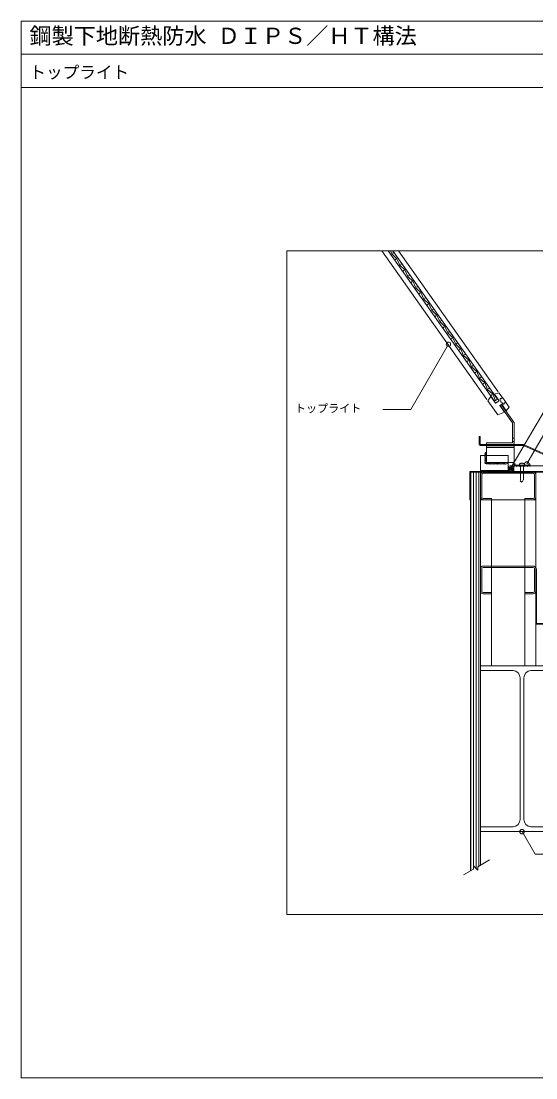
# Model space of a CAD drawing. Units: millimetres, scale not verified. Extents: x -1381 to 1379, y -955 to 955.
# Drawn here: x -1381 to -451, y -955 to 955 of the extents above; entities that cross this region are included whole.
import ezdxf
from ezdxf.enums import TextEntityAlignment as Align

# ---------------------------------------------------------------- set-up
doc = ezdxf.new("R2010")
doc.units = ezdxf.units.MM
doc.header["$LTSCALE"] = 3
for name, color, linetype, lineweight in [('0-0_0', 7, 'Continuous', 18), ('0-1_BOUSUI', 1, 'Continuous', 18), ('0-2_MOJI', 7, 'Continuous', 18), ('0-3_HATCH', 9, 'Continuous', 18), ('0-4_KANAMONO', 5, 'Continuous', 18), ('0-5_KANAMONO_SCREW', 4, 'Continuous', 18), ('0-6_TEKKOTU', 7, 'Continuous', 18), ('0-9_bo-do', 3, 'Continuous', 18), ('0-B_WAKU', 7, 'Continuous', 18), ('1-2_zatu', 6, 'Continuous', 18)]:
    doc.layers.add(name, color=color, linetype=linetype, lineweight=lineweight)
doc.styles.add('ＭＳ ゴシック', font='')
doc.styles.get('ＭＳ ゴシック').set_extended_font_data('MS Gothic')

msp = doc.modelspace()

# ---------------------------------------------------------------- linework, layer by layer
at = {"layer": '0-0_0'}
msp.add_line((-1380.62, 894.928), (1379.38, 894.928), dxfattribs=at)
msp.add_lwpolyline([(-900.62, -660.072), (899.38, -660.072), (899.38, 539.928), (-900.62, 539.928)], close=True, dxfattribs=at)
at = {"layer": '0-1_BOUSUI'}
msp.add_line((-490.624, 140.928), (-490.624, 150.928), dxfattribs=at)
msp.add_lwpolyline([(-490.624, 150.928), (-420.624, 150.928), (-420.624, 94.07), (-395.624, 69.07), (-395.624, -30.93), (-351.482, -75.072), (899.38, -75.072)], dxfattribs=at)
msp.add_arc((-490.624, 140.928), 10, 90, 180, dxfattribs=at)
at = {"layer": '0-2_MOJI'}
for points in [[(-726.953, 253.202), (-676.515, 253.202), (-608.528, 370.959)], [(-346.146, 316.387), (-396.584, 316.387), (-495.742, 147.688)], [(-348.406, 272.4), (-398.844, 272.4), (-466.831, 154.644)], [(-418.973, -550.906), (-452.048, -550.906), (-475.624, -510.072)], [(-581.092, -588.195), (-563.541, -578.063), (-563.541, -571.884), (-555.707, -579.718), (-555.707, -573.539), (-534.428, -561.254)]]:
    msp.add_lwpolyline(points, dxfattribs=at)
for centre in [(-608.528, 370.959), (-466.831, 154.644), (-495.742, 147.688), (-475.624, -510.072)]:
    msp.add_circle(centre, 4, dxfattribs=at)
at = {"layer": '0-3_HATCH'}
for p, q in [((-568.135, -580.715), (-568.135, 139.928)), ((-563.372, -572.053), (-563.372, 139.928)), ((-558.61, -576.815), (-558.61, 139.928)), ((-553.847, -572.466), (-553.847, 139.928)), ((-496.262, 140.928), (-499.928, 144.594)), ((-499.578, 145.38), (-495.075, 149.883)), ((-499.54, 140.928), (-490.624, 149.844)), ((-491.772, 140.928), (-498.245, 147.402)), ((-490.624, 144.27), (-495.823, 149.47)), ((-495.049, 140.928), (-490.624, 145.354)), ((-490.624, 148.76), (-492.595, 150.732))]:
    msp.add_line(p, q, dxfattribs=at)
at = {"layer": '0-4_KANAMONO'}
for p, q in [((-550.624, 94.528), (-550.624, 135.328)), ((-548.324, 135.328), (-548.324, 94.528)), ((-546.024, 139.928), (-455.224, 139.928)), ((-455.224, 137.628), (-546.024, 137.628)), ((-485.124, 150.128), (-485.874, 150.928)), ((-452.924, 94.528), (-452.924, 135.328)), ((-450.624, 135.328), (-450.624, 94.528)), ((-550.624, 89.928), (-550.624, -210.072)), ((-550.624, 89.928), (-450.624, 89.928)), ((-530.624, 89.928), (-530.624, -210.072)), ((-470.624, 89.928), (-470.624, -210.072)), ((-450.624, 89.928), (-450.624, -210.072)), ((-550.624, -75.472), (-550.624, -34.672)), ((-548.324, -34.672), (-548.324, -75.472)), ((-546.024, -30.072), (-455.224, -30.072)), ((-455.224, -32.372), (-546.024, -32.372)), ((-452.924, -75.472), (-452.924, -34.672)), ((-450.624, -34.672), (-450.624, -75.472))]:
    msp.add_line(p, q, dxfattribs=at)
for points in [[(-489.874, 150.128), (-490.624, 150.928), (-490.624, 152.628), (-489.624, 154.928), (-488.228, 154.928)], [(-463.02, 154.928), (-461.624, 154.928), (-460.624, 152.628), (-460.624, 150.928), (-461.374, 150.128), (-462.124, 150.928), (-465.374, 150.928), (-466.124, 150.128), (-466.874, 150.928), (-470.124, 150.928), (-470.874, 150.128), (-471.624, 150.928), (-474.874, 150.928), (-475.624, 150.128), (-476.374, 150.928), (-479.624, 150.928), (-480.374, 150.128), (-481.124, 150.928), (-484.374, 150.928), (-485.124, 150.128), (-485.874, 150.928), (-489.124, 150.928), (-489.874, 150.128)], [(-487.952, 154.508), (-488.77, 152.628), (-462.477, 152.628), (-463.295, 154.508)], [(-546.024, 92.228), (-530.624, 92.228), (-530.624, 89.928), (-546.024, 89.928)], [(-455.224, 89.928), (-470.624, 89.928), (-470.624, 92.228), (-455.224, 92.228)], [(-546.024, -77.772), (-530.624, -77.772), (-530.624, -80.072), (-546.024, -80.072)], [(-455.224, -80.072), (-470.624, -80.072), (-470.624, -77.772), (-455.224, -77.772)]]:
    msp.add_lwpolyline(points, dxfattribs=at)
for points in [[(-430.624, 89.928), (-430.624, 139.928), (-568.624, 139.928), (-568.624, 89.928), (-569.624, 89.928), (-569.624, 140.928), (-429.624, 140.928), (-429.624, 89.928)], [(-449.624, -35.072), (-449.624, -134.072), (-300.624, -134.072), (-300.624, -135.072), (-450.624, -135.072), (-450.624, -35.072)]]:
    msp.add_lwpolyline(points, close=True, dxfattribs=at)
for centre, radius, start, end in [((-488.228, 154.628), 0.3, 336.50143, 90), ((-463.02, 154.628), 0.3, 90, 203.49857), ((-546.024, 135.328), 4.6, 90, 180), ((-546.024, 135.328), 2.3, 90, 180), ((-455.224, 135.328), 4.6, 0, 90), ((-455.224, 135.328), 2.3, 0, 90), ((-546.024, 94.528), 4.6, 180, 270), ((-546.024, 94.528), 2.3, 180, 270), ((-455.224, 94.528), 2.3, 270, 360), ((-455.224, 94.528), 4.6, 270, 0), ((-546.024, -34.672), 4.6, 90, 180), ((-546.024, -34.672), 2.3, 90, 180), ((-455.224, -34.672), 4.6, 0, 90), ((-455.224, -34.672), 2.3, 0, 90), ((-546.024, -75.472), 4.6, 180, 270), ((-546.024, -75.472), 2.3, 180, 270), ((-455.224, -75.472), 2.3, 270, 0), ((-455.224, -75.472), 4.6, 270, 0)]:
    msp.add_arc(centre, radius, start, end, dxfattribs=at)
at = {"layer": '0-5_KANAMONO_SCREW'}
for p, q in [((-480.124, 153.928), (-480.055, 154.275)), ((-480.124, 153.928), (-480.124, 152.628)), ((-480.055, 154.275), (-479.852, 154.612)), ((-479.852, 154.612), (-479.521, 154.928)), ((-479.521, 154.928), (-479.071, 155.213)), ((-479.071, 155.213), (-478.516, 155.46)), ((-478.516, 155.46), (-477.874, 155.66)), ((-477.874, 155.66), (-477.163, 155.807)), ((-477.163, 155.807), (-476.405, 155.897)), ((-476.405, 155.897), (-475.624, 155.928)), ((-475.624, 155.928), (-474.842, 155.897)), ((-474.842, 155.897), (-474.085, 155.807)), ((-474.085, 155.807), (-473.374, 155.66)), ((-473.374, 155.66), (-472.731, 155.46)), ((-472.731, 155.46), (-472.176, 155.213)), ((-472.176, 155.213), (-471.727, 154.928)), ((-471.727, 154.928), (-471.395, 154.612)), ((-471.395, 154.612), (-471.192, 154.275)), ((-471.192, 154.275), (-471.124, 153.928)), ((-471.124, 153.928), (-471.124, 152.628)), ((-471.124, 152.628), (-480.124, 152.628)), ((-478.124, 152.628), (-478.124, 125.128)), ((-473.124, 152.628), (-473.124, 125.128)), ((-476.624, 121.628), (-479.124, 124.128)), ((-476.624, 121.628), (-474.124, 124.128))]:
    msp.add_line(p, q, dxfattribs=at)
at = {"layer": '0-6_TEKKOTU'}
for p, q in [((-478.874, -488.072), (-478.874, -232.072)), ((-472.374, -232.072), (-472.374, -488.072)), ((-459.374, -501.072), (-400.624, -501.072))]:
    msp.add_line(p, q, dxfattribs=at)
for points in [[(-491.874, -219.072), (-550.624, -219.072), (-550.624, -210.072), (-400.624, -210.072), (-400.624, -219.072), (-459.374, -219.072)], [(-400.624, -501.072), (-400.624, -510.072), (-550.624, -510.072), (-550.624, -501.072), (-491.874, -501.072)]]:
    msp.add_lwpolyline(points, dxfattribs=at)
for centre, start, end in [((-491.874, -232.072), 0, 90), ((-459.374, -232.072), 90, 180), ((-491.874, -488.072), 270, 0), ((-459.374, -488.072), 180, 270)]:
    msp.add_arc(centre, 13, start, end, dxfattribs=at)
at = {"layer": '0-9_bo-do'}
msp.add_lwpolyline([(-550.624, -570.605), (-550.624, 139.928), (-568.624, 139.928), (-568.624, -580.997)], dxfattribs=at)
msp.add_lwpolyline([(-450.624, -134.072), (-432.624, -134.072), (-432.624, 139.928), (-450.624, 139.928)], close=True, dxfattribs=at)
at = {"layer": '0-B_WAKU'}
for points in [[(1379.38, 834.928), (-1380.62, 834.928), (-1380.62, 954.928), (1379.38, 954.928)], [(-1380.62, -955.072), (1379.38, -955.072), (1379.38, 954.928), (-1380.62, 954.928)]]:
    msp.add_lwpolyline(points, close=True, dxfattribs=at)
at = {"layer": '1-2_zatu'}
for p, q in [((-538.876, 270.841), (-729.178, 539.928)), ((-717.542, 539.928), (-525.201, 267.957)), ((-713.441, 539.928), (-710.959, 534.343)), ((-709.213, 539.928), (-519.649, 271.884)), ((-518.627, 285.16), (-698.803, 539.928)), ((-701.7, 525.581), (-710.959, 534.343)), ((-701.7, 525.581), (-696.524, 513.931)), ((-687.265, 505.169), (-696.524, 513.931)), ((-687.265, 505.169), (-682.088, 493.52)), ((-672.83, 484.758), (-682.088, 493.52)), ((-672.83, 484.758), (-667.653, 473.109)), ((-658.394, 464.346), (-667.653, 473.109)), ((-658.394, 464.346), (-653.218, 452.697)), ((-643.959, 443.935), (-653.218, 452.697)), ((-643.959, 443.935), (-638.783, 432.286)), ((-629.524, 423.524), (-638.783, 432.286)), ((-629.524, 423.524), (-624.348, 411.874)), ((-615.089, 403.112), (-624.348, 411.874)), ((-615.089, 403.112), (-609.912, 391.463)), ((-600.654, 382.701), (-609.912, 391.463)), ((-600.654, 382.701), (-595.477, 371.052)), ((-586.218, 362.289), (-595.477, 371.052)), ((-586.218, 362.289), (-581.042, 350.64)), ((-571.783, 341.878), (-581.042, 350.64)), ((-571.783, 341.878), (-566.607, 330.229)), ((-557.348, 321.467), (-566.607, 330.229)), ((-557.348, 321.467), (-552.172, 309.818)), ((-542.913, 301.055), (-552.172, 309.818)), ((-542.913, 301.055), (-537.736, 289.406)), ((-528.478, 280.644), (-537.736, 289.406)), ((-537.432, 268.8), (-531.672, 276.241)), ((-523.299, 264.403), (-531.672, 276.241)), ((-528.478, 280.644), (-523.405, 269.228)), ((-517.328, 283.323), (-525.303, 280.745)), ((-516.931, 268.907), (-525.303, 280.745)), ((-525.201, 267.957), (-519.649, 271.884)), ((-523.299, 264.403), (-516.926, 268.91)), ((-511.554, 275.159), (-517.328, 283.323)), ((-512.938, 272.526), (-511.554, 275.159)), ((-505.111, 266.049), (-511.068, 274.472)), ((-515.578, 260.065), (-512.312, 262.375)), ((-507.152, 248.152), (-515.578, 260.065)), ((-514.881, 259.946), (-512.431, 261.678)), ((-492.715, 228.604), (-514.881, 259.946)), ((-490.266, 230.336), (-512.431, 261.678)), ((-512.312, 262.375), (-503.939, 250.536)), ((-507.569, 264.934), (-504.625, 265.361)), ((-492.624, 228.316), (-492.624, 193.428)), ((-489.624, 228.316), (-489.624, 193.428)), ((-551.424, 204.428), (-552.924, 204.428)), ((-552.924, 189.928), (-552.924, 204.428)), ((-551.424, 189.928), (-551.424, 204.428)), ((-493.124, 192.928), (-539.624, 192.928)), ((-539.624, 192.928), (-539.624, 189.928)), ((-489.624, 200.928), (-492.624, 200.928)), ((-492.624, 194.928), (-489.624, 194.928)), ((-472.924, 189.428), (-550.924, 189.428)), ((-473.196, 187.928), (-550.924, 187.928)), ((-493.124, 189.928), (-539.624, 189.928)), ((-539.624, 187.428), (-489.624, 187.428)), ((-539.624, 184.428), (-539.624, 187.428)), ((-539.624, 184.428), (-539.624, 157.428)), ((-489.624, 184.428), (-539.624, 184.428)), ((-489.624, 187.428), (-489.624, 184.428)), ((-489.624, 184.428), (-489.624, 157.428)), ((-473.196, 187.928), (-407.748, 158.51)), ((-472.924, 189.428), (-407.222, 159.915)), ((-539.624, 169.928), (-550.624, 169.928)), ((-550.624, 169.928), (-550.624, 139.928)), ((-500.624, 169.928), (-539.624, 169.928)), ((-489.624, 157.428), (-539.624, 157.428)), ((-500.624, 169.928), (-500.624, 157.428)), ((-500.624, 139.928), (-500.624, 157.428)), ((-550.624, 142.928), (-500.624, 142.928)), ((-550.624, 139.928), (-500.624, 139.928))]:
    msp.add_line(p, q, dxfattribs=at)
for points in [[(-507.152, 248.152), (-519.244, 243.081), (-537.432, 268.8)], [(-503.939, 250.536), (-498.851, 257.197), (-504.625, 265.361)]]:
    msp.add_lwpolyline(points, dxfattribs=at)
for centre in [(-708.918, 535.786), (-703.741, 524.137), (-694.483, 515.375), (-689.306, 503.726), (-680.047, 494.964), (-674.871, 483.314), (-665.612, 474.552), (-660.436, 462.903), (-651.177, 454.141), (-646, 442.492), (-636.742, 433.729), (-631.565, 422.08), (-622.306, 413.318), (-617.13, 401.669), (-607.871, 392.907), (-602.695, 381.257), (-593.436, 372.495), (-588.26, 360.846), (-579.001, 352.084), (-573.824, 340.435), (-564.566, 331.672), (-559.389, 320.023), (-550.13, 311.261), (-544.954, 299.612), (-535.695, 290.85), (-530.519, 279.2)]:
    msp.add_circle(centre, 0.3, dxfattribs=at)
for centre, radius, start, end in [((-514.041, 271.747), 1.35, 35.25829, 214.5803), ((-521.029, 267.179), 7, 350.20106, 32.89947), ((-515.307, 259.087), 7, 37.63748, 80.33589), ((-508.671, 264.154), 1.35, 215.95664, 35.27866), ((-493.124, 228.316), 3.5, 0, 35.26847), ((-493.124, 228.316), 0.5, 0, 35.26847), ((-493.124, 193.428), 3.5, 270, 0), ((-493.124, 193.428), 0.5, 270, 0), ((-550.924, 189.928), 2, 180, 270), ((-550.924, 189.928), 0.5, 180, 270), ((-539.624, 172.428), 3, 90, 204.62431), ((-539.624, 169.928), 3, 90, 204.62431), ((-539.624, 167.428), 3, 90, 204.62431), ((-539.624, 164.928), 3, 90, 204.62431), ((-539.624, 162.428), 3, 90, 204.62431), ((-539.624, 159.928), 3, 90, 204.62431), ((-539.624, 157.428), 3, 90, 294.62431), ((-537.124, 157.428), 3, 146.44269, 294.62431), ((-534.624, 157.428), 3, 180, 294.62431), ((-532.124, 157.428), 3, 180, 294.62431), ((-529.624, 157.428), 3, 180, 294.62431), ((-527.124, 157.428), 3, 180, 294.62431), ((-524.624, 157.428), 3, 180, 294.62431), ((-522.124, 157.428), 3, 180, 294.62431), ((-519.624, 157.428), 3, 180, 294.62431), ((-517.124, 157.428), 3, 180, 294.62431), ((-514.624, 157.428), 3, 180, 294.62431), ((-512.124, 157.428), 3, 180, 294.62431), ((-509.624, 157.428), 3, 180, 294.62431), ((-507.124, 157.428), 3, 180, 294.62431), ((-504.624, 157.428), 3, 180, 0)]:
    msp.add_arc(centre, radius, start, end, dxfattribs=at)

# ---------------------------------------------------------------- texts
at = {"layer": '0-2_MOJI', "style": 'ＭＳ ゴシック'}
msp.add_text('トップライト', height=14.66, dxfattribs=at).set_placement((-885.892, 243.202), align=Align.BOTTOM_LEFT)
at = {"layer": '0-B_WAKU', "style": 'ＭＳ ゴシック'}
for s, height, p in [('鋼製下地断熱防水 ＤＩＰＳ／ＨＴ構法', 29.33, (-1365.62, 904.928)), ('トップライト', 21.99, (-1365.62, 844.928))]:
    msp.add_text(s, height=height, dxfattribs=at).set_placement(p, align=Align.BOTTOM_LEFT)

doc.saveas('drawing.dxf')
